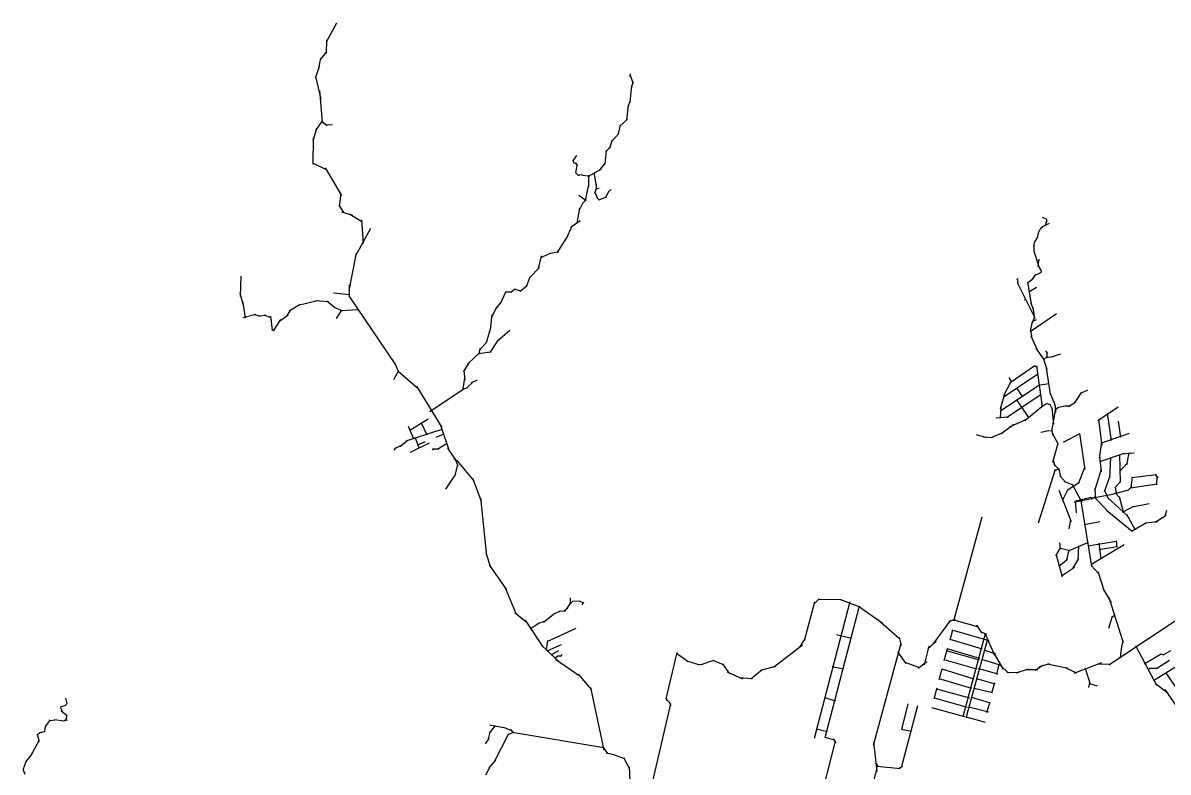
# Model space of a CAD drawing. Header units: inches. Extents: x 723419 to 759401, y 6910722 to 6968430.
# Drawn here: x 724626 to 731647, y 6948192 to 6952784 of the extents above; entities that cross this region are included whole.
import ezdxf

# ---------------------------------------------------------------- set-up
doc = ezdxf.new("R2010")
doc.units = ezdxf.units.IN
doc.header["$MEASUREMENT"] = 0

msp = doc.modelspace()

# ---------------------------------------------------------------- linework, layer by layer
for points in [[(726488.236075, 6952669.34703), (726551.383423, 6952784.35282)], [(726487.177739, 6952597.02744), (726490.705524, 6952680.28317)], [(726441.316536, 6952505.30504), (726452.958226, 6952567.39405)], [(726450.488777, 6952559.63292), (726490.705524, 6952606.55246)], [(726421.208163, 6952447.80215), (726443.785986, 6952517.29951)], [(726421.208163, 6952456.62161), (726452.252669, 6952317.62689)], [(728346.085161, 6952458.28261), (728353.493509, 6952475.21597)], [(728348.201832, 6952467.27846), (728367.25187, 6952413.30335)], [(728356.668515, 6952381.02412), (728367.25187, 6952425.47421)], [(726445.255896, 6952370.03801), (726461.130928, 6952176.36262)], [(728349.260167, 6952299.00312), (728358.785186, 6952400.60332)], [(728328.622626, 6952187.34873), (728339.735148, 6952281.01142)], [(728336.560142, 6952273.60307), (728351.376838, 6952306.41147)], [(726406.803041, 6952062.06239), (726428.675307, 6952138.9681)], [(726422.678073, 6952125.20974), (726463.600377, 6952184.8293)], [(726459.367035, 6952180.59596), (726491.822656, 6952156.25425)], [(726484.767086, 6952159.78203), (726524.983833, 6952162.25148)], [(728275.176686, 6952098.44855), (728289.993382, 6952158.24451)], [(728285.230872, 6952150.83616), (728333.914303, 6952194.75708)], [(726406.803041, 6951918.48155), (726408.214155, 6952078.99576)], [(728224.905752, 6952015.89839), (728241.309951, 6952069.34433)], [(728235.489106, 6952057.17347), (728278.88086, 6952105.8569)], [(728195.125368, 6951920.78049), (728204.297609, 6952002.44871)], [(728198.447365, 6951991.02751), (728229.139093, 6952025.95258)], [(726401.864143, 6951926.24268), (726489.705985, 6951884.26204)], [(727997.936895, 6951936.65552), (728022.27861, 6951971.58059)], [(727998.99523, 6951930.30551), (728016.457765, 6951923.42633)], [(728000.053566, 6951942.47637), (728001.111901, 6951925.01383)], [(728013.282759, 6951927.1305), (728025.453617, 6951905.96379)], [(728160.905855, 6951880.38735), (728198.653153, 6951926.07217)], [(726479.828187, 6951896.25651), (726578.958941, 6951726.92283)], [(728013.282759, 6951867.86372), (728034.449468, 6951847.75534)], [(728015.928598, 6951864.15954), (728024.395281, 6951912.31381)], [(728094.230722, 6951844.75673), (728172.371156, 6951887.7957)], [(728125.995484, 6951864.68871), (728141.870516, 6951785.84272)], [(728025.982784, 6951850.93035), (728055.087009, 6951854.63452)], [(728039.211977, 6951854.63452), (728099.537098, 6951845.63867)], [(728074.651516, 6951695.17865), (728096.87656, 6951793.07468)], [(728094.936279, 6951780.55104), (728095.994614, 6951851.28313)], [(728140.283013, 6951796.42607), (728141.341348, 6951762.03017)], [(726566.964473, 6951659.89492), (726577.547827, 6951739.27008)], [(728033.9203, 6951728.16344), (728078.899557, 6951696.41337)], [(728132.345497, 6951741.39263), (728143.458019, 6951771.02602)], [(728132.874665, 6951747.21348), (728148.749697, 6951708.58423)], [(728140.283013, 6951768.90935), (728158.803883, 6951772.08436)], [(728143.458019, 6951717.05092), (728160.920554, 6951698.53005)], [(728157.21638, 6951700.64672), (728203.78314, 6951717.58008)], [(728197.962295, 6951711.75924), (728220.187339, 6951754.62182)], [(728213.837327, 6951746.68431), (728232.887365, 6951764.14684)], [(726564.142245, 6951667.65605), (726590.95341, 6951621.44207)], [(728023.469238, 6951556.97768), (728039.785243, 6951647.81814)], [(728036.022272, 6951635.20631), (728062.12788, 6951683.36057)], [(728058.776484, 6951679.12723), (728078.884858, 6951701.52866)], [(726579.664498, 6951627.08652), (726646.339631, 6951605.91981)], [(726635.756277, 6951610.15316), (726704.90086, 6951566.7614)], [(726702.078632, 6951576.28642), (726711.956429, 6951432.3528)], [(727986.113857, 6951531.88588), (728043.263971, 6951573.86652)], [(730875.859, 6951594.5463), (730901.4446, 6951581.8468)], [(730899.2738, 6951584.4797), (730903.1504, 6951566.6695)], [(726664.684113, 6951355.44709), (726758.875968, 6951525.48632)], [(727958.244357, 6951462.38852), (727993.522205, 6951541.4109)], [(730843.4754, 6951461.6333), (730853.7933, 6951504.2258)], [(730851.7905, 6951497.5051), (730867.6071, 6951527.0855)], [(730865.3071, 6951523.8763), (730881.4339, 6951537.505)], [(730876.0065, 6951533.7881), (730919.4246, 6951556.8638)], [(730896.1442, 6951543.1932), (730903.4605, 6951570.3864)], [(727901.7998, 6951375.60501), (727966.358262, 6951476.49966)], [(730823.1303, 6951415.501), (730830.1551, 6951442.9494)], [(730827.8168, 6951437.4607), (730845.0705, 6951464.9092)], [(726626.936815, 6951143.42722), (726670.681347, 6951373.79157)], [(727804.08016, 6951346.67717), (727862.288609, 6951374.1939)], [(727852.76359, 6951369.96055), (727912.383154, 6951382.66058)], [(730824.0619, 6951420.7783), (730824.7755, 6951379.091)], [(730824.0619, 6951384.4355), (730852.7421, 6951298.0688)], [(727788.205128, 6951279.29648), (727806.196831, 6951355.49664)], [(730850.367, 6951295.2188), (730871.4553, 6951261.4403)], [(730850.9516, 6951291.7105), (730856.7211, 6951336.6161)], [(725960.006153, 6951107.39751), (725964.300977, 6951232.63378)], [(727713.063311, 6951168.87682), (727735.641134, 6951227.43805)], [(727732.818906, 6951222.49915), (727793.849584, 6951285.29372)], [(730816.3103, 6951213.3924), (730836.0059, 6951242.2035)], [(730832.2596, 6951238.1133), (730870.8551, 6951256.3935)], [(730869.0646, 6951252.2208), (730871.054, 6951265.5335)], [(726627.99515, 6951102.8577), (726628.700707, 6951179.76341)], [(727618.518677, 6951133.24619), (727644.624285, 6951153.70734)], [(727640.390943, 6951153.35456), (727679.549355, 6951140.65454)], [(727674.257678, 6951139.24343), (727718.707767, 6951175.22683)], [(730719.9325, 6951213.5883), (730730.7663, 6951217.9163)], [(730721.6177, 6951215.031), (730724.9883, 6951186.6582)], [(730722.4115, 6951193.5709), (730828.3952, 6950980.3069)], [(730785.4737, 6951190.5422), (730821.4829, 6951219.1547)], [(730785.7966, 6951195.217), (730808.0471, 6951062.048)], [(730794.0464, 6951136.0592), (730840.6116, 6951164.5)], [(725955.922489, 6951126.80024), (725975.766278, 6951061.97719)], [(726531.333846, 6951129.66886), (726629.759043, 6951119.79106)], [(726624.437714, 6951111.36618), (726910.629259, 6950688.032)], [(727553.960215, 6951064.45439), (727588.532506, 6951140.65454)], [(727585.3575, 6951136.77398), (727624.163133, 6951135.01008)], [(730765.8181, 6951084.8552), (730774.5325, 6951092.9218)], [(725974.443359, 6951070.35568), (725988.113525, 6950974.22354)], [(726243.877926, 6950986.12982), (726268.131446, 6951026.25837)], [(726259.311984, 6951019.64377), (726326.780869, 6951060.2133)], [(726313.110703, 6951054.92162), (726432.614414, 6951082.26195)], [(726417.621329, 6951081.82098), (726500.524272, 6951076.97028)], [(726489.940918, 6951081.38001), (726538.888932, 6951039.04659)], [(726531.833363, 6951043.45632), (726584.309162, 6951019.2028)], [(726548.149367, 6950972.90062), (726582.54527, 6951023.61253)], [(726571.961915, 6951021.40767), (726686.173949, 6951027.14032)], [(727498.926772, 6950977.67088), (727534.557398, 6951045.05157)], [(727529.265721, 6951035.87933), (727560.310228, 6951074.33218)], [(730804.2413, 6951073.6163), (730820.665, 6951028.5379)], [(730818.1697, 6951038.8434), (730827.6057, 6950972.3505)], [(725975.766278, 6950978.1923), (726053.818518, 6950998.91804)], [(726042.79419, 6950999.35901), (726081.599823, 6950987.01176)], [(726075.4262, 6950988.33468), (726112.908914, 6950992.74441)], [(726104.089452, 6950994.06733), (726146.863843, 6950978.63327)], [(726145.09995, 6950987.45274), (726155.242332, 6950900.58104)], [(726163.179847, 6950897.49422), (726208.159104, 6950966.28603)], [(726198.898669, 6950957.02559), (726251.815441, 6950994.50831)], [(727492.22398, 6950904.29296), (727502.454556, 6950996.01536)], [(730800.935457, 6950891.8791), (730963.654532, 6951002.56335)], [(730803.3397, 6950893.7843), (730816.3627, 6950953.8149)], [(730813.6913, 6950943.1428), (730828.7177, 6950978.1606)], [(730817.6691, 6950955.4894), (730839.9278, 6950966.0198)], [(726150.832601, 6950905.43174), (726167.148605, 6950897.49422)], [(727468.235044, 6950825.97613), (727496.457322, 6950922.99022)], [(727536.674069, 6950835.50115), (727610.757551, 6950901.47073)], [(730803.0225, 6950905.2396), (730810.7026, 6950848.5441)], [(727426.607183, 6950778.35104), (727473.173942, 6950832.32614)], [(727490.10731, 6950763.18156), (727541.26019, 6950841.85116)], [(730805.36, 6950865.8863), (730846.7219, 6950775.397)], [(727354.99315, 6950693.6842), (727428.018296, 6950764.94545)], [(727416.729385, 6950758.59544), (727496.810101, 6950767.76768)], [(727423.784955, 6950756.47877), (727430.487746, 6950789.28717)], [(730836.4784, 6950791.2072), (730885.0735, 6950719.3074)], [(730882.7655, 6950719.0828), (730907.4992, 6950740.7783)], [(730895.8718, 6950773.9194), (730907.2708, 6950757.1645)], [(730896.1001, 6950732.4008), (730945.1373, 6950739.4895)], [(730906.1954, 6950737.4022), (730906.4104, 6950759.3125)], [(730931.1575, 6950736.4822), (730989.4429, 6950756.4592)], [(726903.573689, 6950701.70217), (726929.150129, 6950643.49372)], [(727328.534764, 6950645.00077), (727362.401499, 6950701.09255)], [(730677.90396, 6950580.99306), (730830.921628, 6950685.06271)], [(730823.425085, 6950683.29882), (730844.150821, 6950673.59741)], [(730839.300117, 6950681.53493), (730875.900884, 6950431.50318)], [(730883.3734, 6950723.8967), (730902.6891, 6950661.3367)], [(730898.274, 6950682.2819), (730924.1554, 6950509.3122)], [(726900.927851, 6950599.39641), (726931.795968, 6950652.75415)], [(726926.504291, 6950649.66734), (727049.094814, 6950542.95185)], [(727323.243087, 6950533.87555), (727335.943112, 6950604.78402)], [(727329.5931, 6950653.82023), (727336.295891, 6950595.259)], [(727374.295092, 6950577.25965), (727413.2016, 6950595.61178)], [(730636.452489, 6950489.71163), (730849.442498, 6950633.02789)], [(730669.966445, 6950611.4202), (730687.164396, 6950583.19793)], [(727038.550851, 6950557.86448), (727194.126162, 6950303.86398)], [(727121.244141, 6950402.634151), (727332.426569, 6950543.642102)], [(727323.595865, 6950540.22556), (727351.112587, 6950546.57557)], [(727345.115353, 6950544.4589), (727389.111789, 6950586.78467)], [(730618.813565, 6950406.36771), (730860.466826, 6950566.88192)], [(730640.421247, 6950499.85401), (730688.046342, 6950590.2535)], [(730716.709594, 6950548.36105), (730752.869388, 6950493.68039)], [(730850.324444, 6950563.79511), (730918.234302, 6950573.93749)], [(731112.6608, 6950514.1935), (731155.5599, 6950534.545)], [(730619.695511, 6950417.83301), (730645.712924, 6950510.43736)], [(730655.855305, 6950365.79819), (730867.963368, 6950509.11444)], [(730715.386674, 6950476.48243), (730793.438914, 6950364.47527)], [(730874.901, 6950435.6316), (730907.0813, 6950453.1037)], [(730901.726, 6950453.538), (730925.2674, 6950442.3213)], [(730921.0347, 6950518.9881), (730950.4481, 6950450.218)], [(730946.2404, 6950460.8347), (730954.8772, 6950433.4084)], [(731036.8375, 6950433.7738), (731081.1665, 6950461.9804)], [(731073.6592, 6950453.7683), (731119.0607, 6950519.8218)], [(730620.577457, 6950360.94748), (730622.782322, 6950429.73929)], [(730768.0428, 6950346.4168), (730883.0726, 6950441.1889)], [(730920.5159, 6950449.0082), (730936.2821, 6950415.7895)], [(730934.0453, 6950425.0766), (730943.7939, 6950324.7909)], [(730934.4309, 6950281.181), (730959.8541, 6950419.941)], [(730953.7538, 6950439.1815), (730956.2786, 6950397.5725)], [(730957.5562, 6950414.6439), (730974.4529, 6950429.41)], [(730969.6292, 6950426.99), (731023.2528, 6950438.7725)], [(731013.9581, 6950437.3443), (731046.8474, 6950436.6302)], [(731216.940455, 6950347.91939), (731341.824038, 6950430.99873)], [(731273.561401, 6950389.19447), (731298.432284, 6950224.09414)], [(726988.456306, 6950312.68344), (727021.970262, 6950234.71939)], [(726998.334104, 6950287.98895), (727110.87044, 6950357.83908)], [(727067.478687, 6950333.14459), (727102.756535, 6950259.76667)], [(727189.540042, 6950313.03622), (727239.634586, 6950160.98869)], [(730591.914205, 6950364.47527), (730669.084498, 6950369.76694)], [(730621.0969, 6950264.6035), (730700.4901, 6950323.7839)], [(730674.5421, 6950307.5383), (730781.8197, 6950356.2751)], [(731220.644629, 6950353.74024), (731240.223835, 6950194.46075)], [(731340.236535, 6950342.62771), (731356.111566, 6950243.67335)], [(726976.109059, 6950222.72493), (727197.301168, 6950293.6334)], [(727030.084167, 6950244.94997), (727055.836997, 6950177.92206)], [(727159.906649, 6950245.65553), (727208.942858, 6950265.05834)], [(730471.4588, 6950262.1118), (730533.8115, 6950243.1585)], [(730513.6728, 6950246.6398), (730572.1526, 6950243.5453)], [(730563.245, 6950241.9982), (730636.0544, 6950273.7157)], [(730866.3232, 6950274.9116), (730913.716, 6950285.883)], [(730900.5339, 6950284.6292), (730935.9684, 6950284.9627)], [(730933.446342, 6950273.05435), (730973.574895, 6950201.61671)], [(730933.8102, 6950291.1127), (730939.1458, 6950255.0638)], [(731005.634375, 6950214.0573), (731105.735269, 6950266.5331)], [(731103.309917, 6950266.75359), (731136.632785, 6950046.76681)], [(731234.932157, 6950208.21911), (731411.14501, 6950269.0734)], [(726901.672799, 6950165.92759), (726914.725603, 6950180.74429)], [(726909.786704, 6950176.51094), (726948.239559, 6950195.56098)], [(726936.320605, 6950188.01269), (726987.045192, 6950227.31105)], [(727003.273003, 6950153.58034), (727118.984345, 6950209.31934)], [(727044.548085, 6950198.38321), (727093.937073, 6950217.43325)], [(727137.681605, 6950164.51648), (727145.089953, 6950175.09983)], [(727141.562168, 6950173.68872), (727177.192795, 6950174.39427)], [(727168.726111, 6950170.86649), (727225.876226, 6950207.20267)], [(727230.462346, 6950177.92206), (727282.320783, 6950099.25246)], [(730941.383858, 6950090.93246), (730973.574895, 6950208.67228)], [(731225.583528, 6950117.23754), (731241.458559, 6950214.25162)], [(727267.856865, 6950113.71637), (727294.66803, 6950093.608)], [(727273.854099, 6950112.65804), (727292.551359, 6950072.08851)], [(727287.393737, 6950101.18568), (727389.523108, 6949978.68335)], [(730941.824831, 6950103.72068), (730952.408186, 6950069.76575)], [(731226.53015, 6950130.45204), (731236.407947, 6950032.37962)], [(731229.111312, 6950095.36528), (731379.042168, 6950147.4001)], [(731289.924443, 6949993.15065), (731295.189662, 6950119.59528)], [(731349.937943, 6950139.02161), (731354.127187, 6949967.26259)], [(731363.387623, 6950142.99037), (731439.896456, 6950148.94351)], [(731394.476226, 6950075.301), (731408.807852, 6950148.72302)], [(727275.97077, 6950009.9995), (727291.845802, 6950077.38019)], [(730852.793894, 6949719.15523), (730957.216325, 6950048.65033)], [(730946.6119, 6950079.4624), (730980.1131, 6950045.7513)], [(730951.21909, 6950040.8892), (730982.263597, 6950052.88367)], [(730977.6087, 6950048.8904), (730986.4248, 6950001.0911)], [(731097.827152, 6949961.04163), (731136.280006, 6950058.76127)], [(731197.602314, 6949918.43217), (731238.17184, 6950047.90187)], [(731351.62246, 6950036.71291), (731399.106444, 6950087.42776)], [(727219.526213, 6949925.33266), (727280.55689, 6950018.11341)], [(727382.379344, 6949994.2938), (727435.825284, 6949851.94768)], [(730983.5319, 6950007.1683), (731018.601, 6949968.7048)], [(731011.702, 6949973.1479), (731063.5524, 6949952.9637)], [(731027.800623, 6949920.11933), (731103.118829, 6949969.68471)], [(731257.997991, 6949912.0116), (731291.688336, 6950008.84929)], [(731320.96895, 6949934.13081), (731355.188463, 6949973.28922)], [(731416.21914, 6949935.18915), (731579.555578, 6949959.88364)], [(731420.099704, 6949933.42525), (731428.213609, 6950001.5115)], [(731425.744159, 6949997.63094), (731575.675015, 6950016.68098)], [(731568.619445, 6950017.73931), (731583.436141, 6949994.10315)], [(731577.086129, 6949952.47529), (731580.613914, 6950004.68651)], [(730976.294964, 6949919.94294), (731053.641647, 6949728.38422)], [(730999.225566, 6949857.32476), (731034.856192, 6949926.99851)], [(731059.160278, 6949957.30542), (731117.368728, 6949845.29825)], [(731184.443677, 6949872.71913), (731309.186148, 6949896.42585)], [(731198.837039, 6949930.85703), (731202.364824, 6949865.80467)], [(731258.17438, 6949918.60856), (731281.104981, 6949865.33901)], [(731296.2039, 6949893.46251), (731406.129676, 6949922.39034)], [(731322.380064, 6949937.30582), (731330.493969, 6949892.15017)], [(731322.380064, 6949904.14464), (731354.130127, 6949872.0418)], [(731401.402444, 6949920.01967), (731425.038602, 6949942.24472)], [(727432.385694, 6949872.32064), (727468.898267, 6949517.2491)], [(731071.95673, 6949847.29262), (731187.491683, 6949871.01698)], [(731074.778957, 6949853.02527), (731172.674987, 6949876.39685)], [(731077.953964, 6949854.88471), (731083.466128, 6949781.90366)], [(731110.489547, 6949866.81774), (731177.807197, 6949453.28753)], [(731169.588175, 6949876.22046), (731186.786126, 6949872.86906)], [(731175.497214, 6949865.46071), (731194.106279, 6949874.98573)], [(731193.615917, 6949879.80292), (731285.691101, 6949780.67217)], [(731275.460525, 6949874.51125), (731398.227438, 6949763.7388)], [(731346.721779, 6949881.56682), (731373.885722, 6949781.73051)], [(731367.888488, 6949784.90551), (731437.033071, 6949821.2417)], [(731426.449716, 6949818.06669), (731530.872147, 6949839.2334)], [(730333.331416, 6949118.12299), (730508.241805, 6949756.82796)], [(731270.521627, 6949794.43053), (731426.449716, 6949668.13583)], [(731391.524646, 6949772.20549), (731446.205311, 6949676.60252)], [(731567.913888, 6949723.16928), (731634.589022, 6949766.91381)], [(731628.239009, 6949759.85824), (731639.880699, 6949798.31109)], [(731040.500648, 6949683.66955), (731050.907613, 6949739.93772)], [(731134.516114, 6949709.59877), (731229.060747, 6949727.06131)], [(731423.627488, 6949668.48861), (731515.349894, 6949722.46372)], [(731505.472097, 6949718.93594), (731583.78892, 6949727.04984)], [(731155.72986, 6949579.84684), (731330.002431, 6949608.06912)], [(731328.591317, 6949608.77468), (731333.530216, 6949570.32183)], [(730958.634726, 6949516.69067), (730987.209783, 6949567.22619)], [(730980.859771, 6949566.16785), (731044.624482, 6949549.49907)], [(730981.918106, 6949598.1825), (730985.357696, 6949557.70117)], [(731027.161947, 6949492.34895), (731040.39114, 6949554.26158)], [(731035.893214, 6949548.9699), (731155.48512, 6949598.44708)], [(731095.159999, 6949491.02604), (731099.922509, 6949577.80954)], [(731173.212239, 6949464.83223), (731377.206397, 6949587.59915)], [(731222.052215, 6949555.90024), (731334.235773, 6949575.09139)], [(731222.160253, 6949594.47833), (731235.124863, 6949498.1698)], [(727464.929509, 6949536.03455), (727493.239982, 6949447.13437)], [(730960.222229, 6949523.83443), (730996.999386, 6949389.69042)], [(730976.891013, 6949454.24888), (731029.807785, 6949497.37605)], [(731062.880768, 6949439.96135), (731099.657925, 6949502.13856)], [(727484.244131, 6949463.00941), (727590.606844, 6949310.07993)], [(730993.030628, 6949393.92376), (731072.670371, 6949447.89887)], [(731175.960677, 6949457.2988), (731221.926, 6949406.2745)], [(731216.0932, 6949420.5449), (731254.4926, 6949301.7936)], [(727583.198496, 6949322.25079), (727649.609045, 6949159.7963)], [(727983.146657, 6949223.11283), (727984.469576, 6949259.71359)], [(731246.8182, 6949317.8696), (731297.9643, 6949231.634)], [(731283.174615, 6949261.44986), (731372.4379, 6948986.0536)], [(727942.136158, 6949178.13357), (727967.712598, 6949197.97736)], [(727961.979948, 6949191.80374), (727986.233469, 6949230.1684)], [(727981.823738, 6949223.5538), (727999.903635, 6949241.19272)], [(727995.052931, 6949239.8698), (728041.79608, 6949240.75175)], [(728035.181483, 6949241.6337), (728064.285708, 6949229.28645)], [(728056.789165, 6949217.82115), (728061.63987, 6949233.25521)], [(729417.638842, 6948998.22792), (729482.020915, 6949235.47145)], [(729477.170211, 6949223.34469), (729507.597355, 6949254.43329)], [(729479.022298, 6948400.092), (729698.097736, 6949237.76451)], [(729502.746651, 6949252.00794), (729644.299017, 6949250.68502)], [(729544.639096, 6948403.26701), (729754.247723, 6949210.96217)], [(729633.054203, 6949252.44892), (729757.366285, 6949204.61921)], [(729749.605158, 6949208.99366), (729894.503041, 6949106.35717)], [(727642.729865, 6949169.32132), (727714.696675, 6949111.37745)], [(727704.907072, 6949122.48998), (727813.65104, 6948960.03548)], [(727779.358219, 6949100.03184), (727834.979694, 6949120.36609)], [(727818.222716, 6949111.10566), (727887.455493, 6949165.78632)], [(727879.517978, 6949160.49465), (727922.292369, 6949181.22038)], [(727917.441664, 6949180.77941), (727952.719513, 6949178.57454)], [(729867.603681, 6949127.96485), (730001.218532, 6949009.78406)], [(730207.204166, 6948975.30603), (730315.389567, 6949122.88503)], [(730304.806213, 6949114.06557), (730343.259067, 6949128.88226)], [(730325.737736, 6949126.82439), (730484.488053, 6949082.90347)], [(731282.733642, 6949074.91824), (731306.987163, 6949148.56074)], [(731283.002151, 6948849.5405), (731746.553078, 6949156.45778)], [(731303.554673, 6949143.07275), (731319.937373, 6949153.33375)], [(727736.642692, 6949069.65419), (727791.323357, 6949106.69593)], [(727843.549016, 6948994.96055), (728018.174366, 6949075.12946)], [(730311.350894, 6949002.2738), (730327.755094, 6949064.71559)], [(730320.346746, 6949063.65725), (730547.459013, 6948997.70746)], [(730472.317196, 6949093.48682), (730506.18393, 6949044.27422)], [(730496.658911, 6949054.32841), (730533.171484, 6949036.33671)], [(727835.611501, 6948940.98545), (727845.13652, 6948998.66473)], [(729390.298509, 6948958.31985), (729424.694411, 6949012.33906)], [(729615.018403, 6949035.62244), (729704.976916, 6949013.3974)], [(729840.704322, 6948357.14387), (730010.91994, 6948982.44373)], [(729998.13172, 6949017.2806), (730010.478967, 6948968.33259)], [(730173.572617, 6948949.31801), (730225.431054, 6948995.17922)], [(730308.175888, 6949005.97797), (730507.67212, 6948947.76952)], [(730389.985218, 6948532.42577), (730527.879807, 6949042.15755)], [(730410.093592, 6948523.95909), (730542.696503, 6949007.76165)], [(730523.117297, 6949043.74505), (730582.91325, 6948909.33645)], [(731361.9533, 6948948.8894), (731372.4024, 6948996.2532)], [(731557.1447, 6948753.9476), (732007.6358, 6949033.7625)], [(727803.64389, 6948971.85356), (727921.471904, 6948860.02278)], [(727839.980074, 6948935.51738), (727928.527473, 6948973.61746)], [(727864.674568, 6948911.17566), (727911.241328, 6948936.22294)], [(727923.235796, 6948900.59231), (727933.113594, 6948915.05623)], [(728569.868049, 6948640.59873), (728636.454987, 6948925.02639)], [(728633.147689, 6948921.4986), (728703.923872, 6948869.46377)], [(729228.681866, 6948835.06787), (729405.071108, 6948971.99002)], [(729987.775949, 6948928.03371), (730038.57605, 6948857.47802)], [(730154.1698, 6948849.12892), (730181.686522, 6948963.07637)], [(730273.250818, 6948876.86105), (730293.888359, 6948950.41536)], [(730287.538347, 6948937.71534), (730489.680418, 6948879.50689)], [(730289.655018, 6948949.35702), (730491.797089, 6948891.14858)], [(730516.767285, 6948941.08652), (730589.263263, 6948916.21563)], [(730571.755097, 6948930.56055), (730636.359191, 6948823.08211)], [(731355.523, 6948891.8924), (731364.3647, 6948964.1422)], [(731447.044145, 6948968.07407), (731576.9359, 6948725.6579)], [(731500.0079, 6948856.5001), (731604.3764, 6948917.4378)], [(731601.7189, 6948916.9158), (731619.9198, 6948911.5692)], [(731616.7079, 6948910.7673), (731664.3514, 6948936.9652)], [(727886.546834, 6948891.77285), (727908.4191, 6948905.17843)], [(727891.838511, 6948883.30616), (728043.533259, 6948779.23651)], [(727902.421866, 6948904.12009), (727929.23303, 6948905.53121)], [(728690.253706, 6948875.19642), (728774.259083, 6948849.3995)], [(728761.911836, 6948850.72242), (728795.646278, 6948853.36826)], [(728784.180977, 6948850.9429), (728862.67419, 6948878.28324)], [(728856.28008, 6948877.40129), (728924.189938, 6948849.17901)], [(728915.370476, 6948856.01409), (728957.262921, 6948794.71883)], [(729150.629627, 6948816.547), (729240.808627, 6948840.80052)], [(729587.501681, 6948839.30121), (729655.764318, 6948823.95535)], [(730026.581582, 6948867.35581), (730123.948443, 6948833.48908)], [(730113.894257, 6948829.25574), (730168.986497, 6948869.94285)], [(730271.663315, 6948881.09439), (730472.747051, 6948825.00261)], [(730502.479756, 6948883.40723), (730615.721649, 6948848.48216)], [(730597.200779, 6948790.27371), (730612.017475, 6948853.24467)], [(730619.954991, 6948845.30716), (730668.638422, 6948798.21123)], [(730832.680417, 6948817.26127), (730878.718009, 6948847.42383)], [(730858.080467, 6948838.95714), (730922.63893, 6948856.94885)], [(730905.176395, 6948855.36134), (731034.822488, 6948829.43213)], [(731071.864228, 6948799.26957), (731241.1979, 6948862.76969)], [(731218.6863, 6948856.2193), (731293.405, 6948852.6189)], [(731576.089339, 6948827.25019), (731656.522833, 6948876.99196)], [(728030.127677, 6948792.99487), (728111.619506, 6948696.68635)], [(728944.033728, 6948806.62511), (729038.401972, 6948762.96877)], [(729017.676236, 6948771.56775), (729097.051395, 6948764.95315)], [(729088.452419, 6948762.96877), (729159.449089, 6948819.8543)], [(730243.617426, 6948760.44415), (730262.667464, 6948825.00261)], [(730260.021625, 6948823.94427), (730456.872019, 6948763.61915)], [(730472.535383, 6948766.31791), (730585.777277, 6948733.50951)], [(730480.623595, 6948828.55025), (730601.652308, 6948794.89297)], [(730658.584235, 6948804.56124), (730731.609381, 6948802.97374)], [(730715.734349, 6948800.85707), (730791.405334, 6948825.19878)], [(730777.117805, 6948821.49461), (730847.497113, 6948821.49461)], [(731016.301617, 6948833.66547), (731086.151757, 6948799.79873)], [(731138.539362, 6948828.90296), (731168.5078, 6948731.6177)], [(731522.2828, 6948822.7478), (731537.5812, 6948829.8303)], [(731534.4194, 6948828.9016), (731582.79213, 6948829.01408)], [(731632.159175, 6948803.3023), (731875.697931, 6948446.1677)], [(728105.975051, 6948709.73915), (728188.172437, 6948326.9745)], [(730213.243198, 6948643.551), (730231.234901, 6948708.10946)], [(730227.001559, 6948702.81778), (730429.14363, 6948646.726)], [(730242.55909, 6948764.67749), (730442.055322, 6948706.99821)], [(730458.777023, 6948705.99279), (730569.902245, 6948680.59274)], [(730565.668903, 6948677.41773), (730584.718941, 6948741.97619)], [(731161.5576, 6948710.5297), (731168.0539, 6948737.4962)], [(731165.8861, 6948735.218), (731212.4216, 6948719.8347)], [(731570.3053, 6948733.9931), (731646.0128, 6948678.4729)], [(731626.88944, 6948698.83882), (731870.3516, 6948345.688)], [(724887.972147, 6948645.98834), (724896.350636, 6948612.47439)], [(728569.427076, 6948650.9616), (728574.057293, 6948628.91295)], [(728570.088535, 6948637.95289), (728595.885462, 6948613.03791)], [(729540.934921, 6948649.85917), (729608.139223, 6948628.69246)], [(730212.184863, 6948646.726), (730414.326934, 6948589.57589)], [(730441.843655, 6948650.95934), (730556.143884, 6948616.03427)], [(724856.663057, 6948588.00038), (724869.010304, 6948560.21908)], [(724857.324516, 6948583.37016), (724862.83668, 6948596.81984)], [(724860.190842, 6948594.61498), (724891.720419, 6948601.22957)], [(724861.734247, 6948567.49513), (724898.114529, 6948537.94993)], [(724889.07458, 6948599.2452), (724897.012096, 6948617.10461)], [(728468.444235, 6948048.59234), (728598.972274, 6948609.73062)], [(728587.286486, 6948622.07786), (728598.090327, 6948597.38337)], [(730012.683833, 6948219.11929), (730111.902781, 6948600.12005)], [(730014.888698, 6948451.95309), (730054.135304, 6948610.7034)], [(730196.309831, 6948588.51755), (730398.451902, 6948533.48411)], [(730425.968624, 6948592.7509), (730546.618865, 6948561.00083)], [(730534.977175, 6948556.76749), (730556.143884, 6948623.44262)], [(724764.499678, 6948471.36299), (724796.249742, 6948511.71203)], [(724792.942443, 6948508.40474), (724824.692507, 6948513.03495)], [(724818.298397, 6948513.47593), (724882.239497, 6948506.19987)], [(724873.640521, 6948505.53841), (724900.319394, 6948511.27106)], [(724878.932199, 6948505.7589), (724895.027717, 6948521.41344)], [(724893.043338, 6948518.32663), (724896.571123, 6948540.37529)], [(730409.035256, 6948531.36744), (730526.510491, 6948498.55904)], [(724712.685338, 6948420.21011), (724735.174967, 6948435.86466)], [(724713.346798, 6948424.17887), (724725.914531, 6948380.30205)], [(724727.89891, 6948432.99833), (724762.074326, 6948442.03828)], [(724758.987514, 6948436.96709), (724767.366003, 6948477.7571)], [(727478.382129, 6948386.94684), (727490.023819, 6948436.33583)], [(727486.143255, 6948481.49147), (727584.568452, 6948463.49977)], [(727487.201591, 6948429.63303), (727523.890553, 6948476.55257)], [(727515.776648, 6948252.18546), (727605.029604, 6948427.86914)], [(727572.573984, 6948466.67477), (727625.705551, 6948444.26956)], [(727598.326813, 6948420.10801), (727637.132446, 6948438.4525)], [(727615.965737, 6948452.56364), (727634.310218, 6948429.98581)], [(727625.843535, 6948435.98305), (728188.525216, 6948342.49675)], [(729490.13482, 6948457.24212), (729559.98496, 6948440.30875)], [(730012.683833, 6948455.48087), (730073.538121, 6948443.13362)], [(724676.084571, 6948292.32791), (724725.253072, 6948384.93227)], [(727462.154318, 6948365.78013), (727484.732141, 6948396.82463)], [(728180.494801, 6948348.90673), (728210.657362, 6948306.30873)], [(729307.958247, 6947204.71269), (729609.054683, 6948382.11088)], [(729542.136132, 6948406.50346), (729601.667501, 6948388.86453)], [(729593.729985, 6948395.9201), (729609.605017, 6948372.10755)], [(729841.145295, 6948374.78279), (729862.312004, 6948194.86577)], [(724644.77548, 6948255.28617), (724682.037708, 6948300.7064)], [(728202.190678, 6948310.54207), (728250.344941, 6948300.2233)], [(728234.999077, 6948304.45664), (728313.580484, 6948276.14617)], [(728307.759639, 6948281.43785), (728343.478461, 6948215.55647)], [(724626.475096, 6948210.5274), (724639.263316, 6948179.87977)], [(724627.136556, 6948205.01524), (724647.862292, 6948262.78272)], [(727463.565432, 6948174.57419), (727494.25716, 6948231.7243)], [(727485.790477, 6948218.31872), (727526.712781, 6948264.88548)], [(728342.684709, 6948224.55232), (728346.918051, 6948137.23964)], [(729562.809045, 6947040.29038), (729863.19395, 6948216.47345)], [(729853.933515, 6948249.10546), (729868.926601, 6948223.52902)], [(729862.312004, 6948228.37972), (730006.951182, 6948214.70955)], [(729992.39907, 6948212.94566), (730021.062322, 6948227.49777)]]:
    msp.add_lwpolyline(points)

doc.saveas('drawing.dxf')
